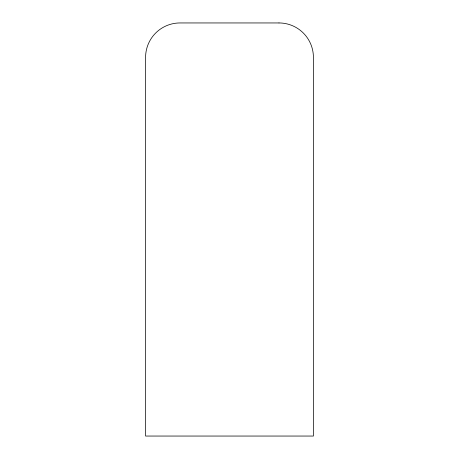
<?xml version="1.0" encoding="UTF-8"?>
<svg xmlns="http://www.w3.org/2000/svg" width="459" height="459" viewBox="0 0 459 459"><rect width="100%" height="100%" fill="white"/><g stroke="black" fill="none" stroke-linecap="round" stroke-linejoin="round"><path stroke-width="0.69" d="M278.986 22.95L180.014 22.95A34.425 34.425 0 0 0 145.589 57.375L145.589 436.05L313.411 436.05L313.411 57.375A34.425 34.425 0 0 0 278.986 22.95"/></g></svg>
